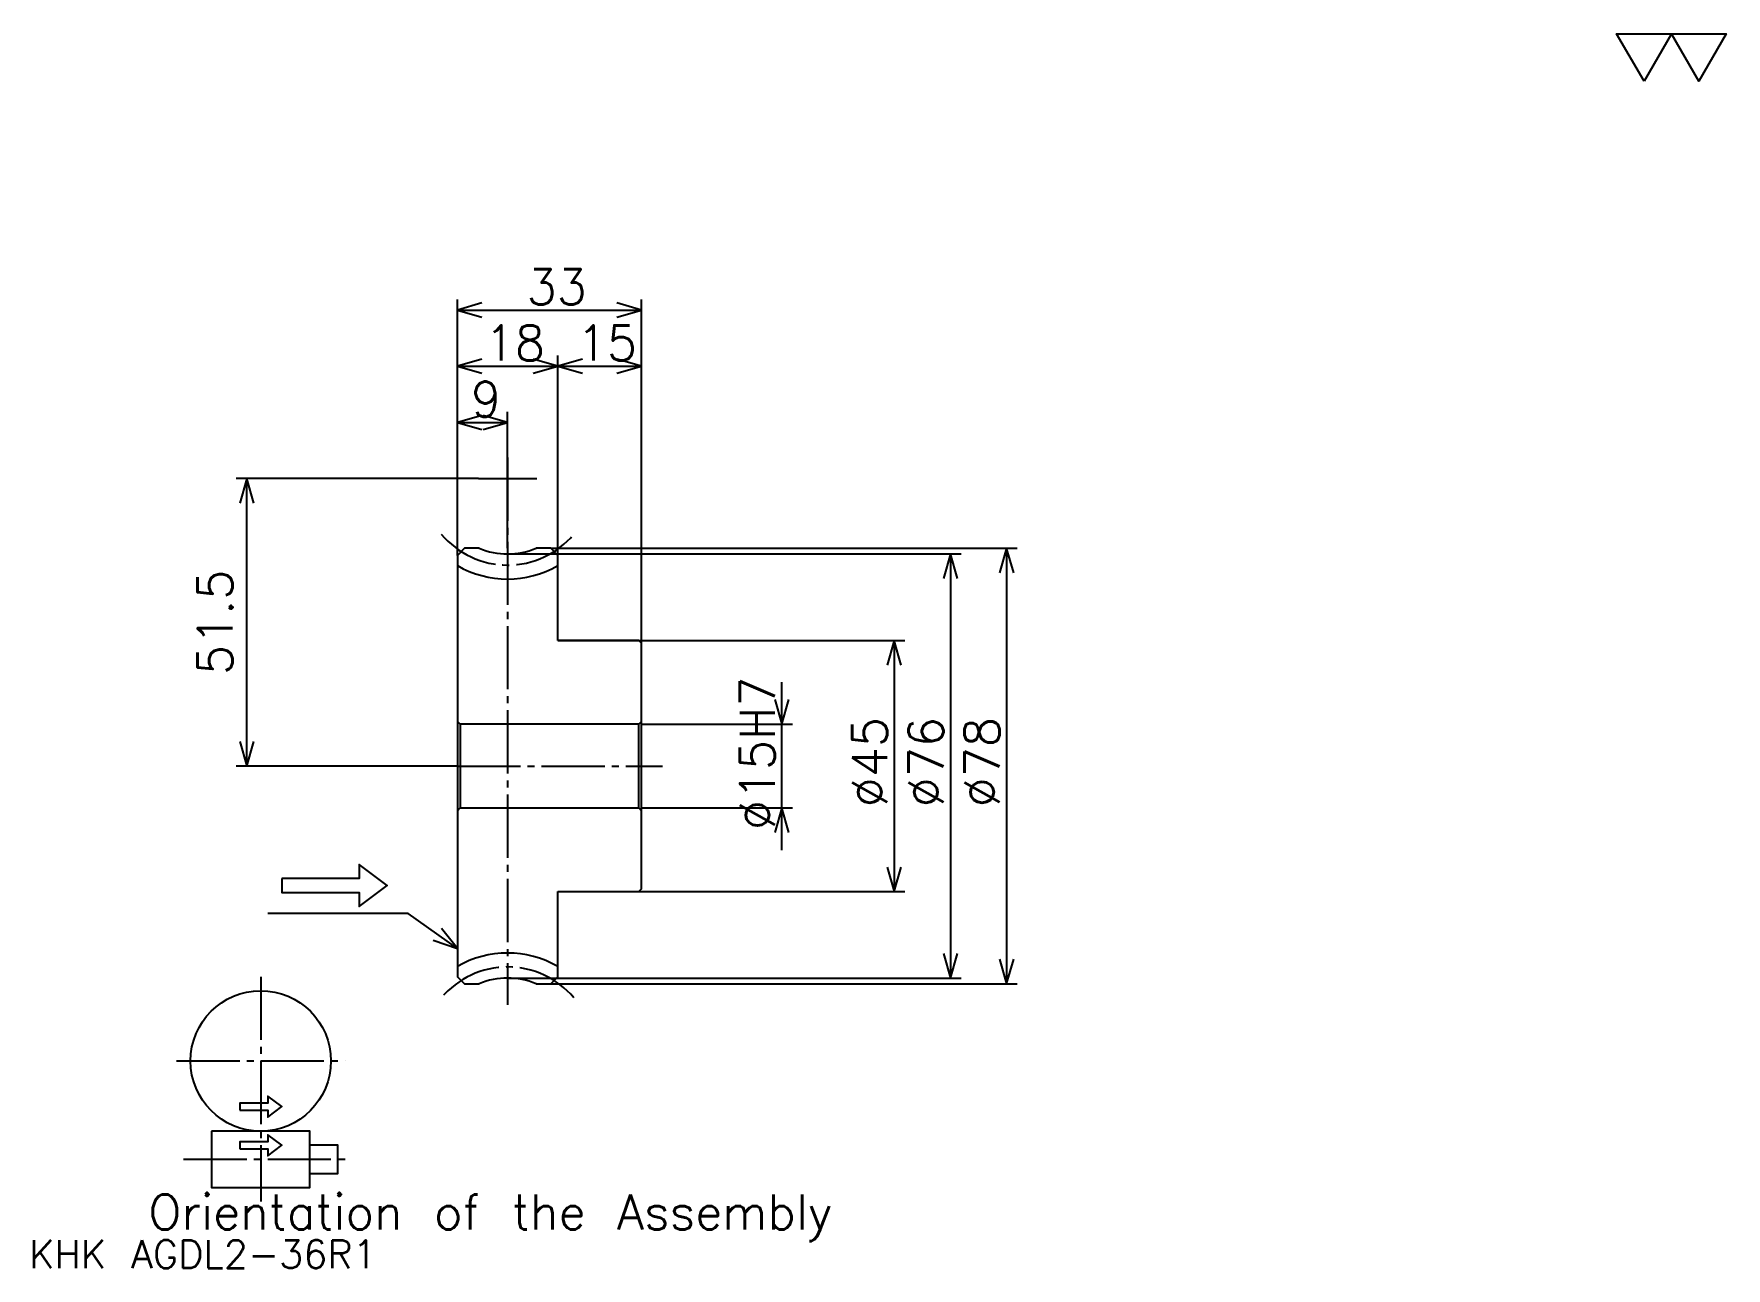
# Model space of a CAD drawing. Extents: x 13 to 317, y 14 to 235.
import ezdxf

# ---------------------------------------------------------------- set-up
doc = ezdxf.new("R2010")
doc.units = 0
doc.linetypes.add('DASHDOT', pattern=[15.096776, 11.322581, -1.258065, 1.258065, -1.258065])
doc.layers.get('0').update_dxf_attribs({"linetype": 'CONTINUOUS'})
doc.layers.add('DASHDOT', color=6, linetype='DASHDOT')
doc.styles.add('KANJI', font='TXT', dxfattribs={"bigfont": 'BIGFONT'})

msp = doc.modelspace()

# ---------------------------------------------------------------- linework, layer by layer
at = {"color": 5}
for p, q in [((89.322586, 142.790329), (89.322586, 187.370972)), ((89.322586, 185.483887), (122.322586, 185.483887)), ((122.322586, 142.790329), (122.322586, 187.370972)), ((107.322586, 142.790329), (107.322586, 177.306458)), ((89.322586, 175.419357), (107.322586, 175.419357)), ((107.322586, 175.419357), (122.322586, 175.419357)), ((98.322586, 142.790329), (98.322586, 167.241943)), ((89.322586, 165.354843), (98.322586, 165.354843)), ((93.096779, 155.290329), (49.693554, 155.290329)), ((51.58065, 103.790329), (51.58065, 155.290329)), ((89.322586, 141.532257), (89.322586, 142.790329)), ((106.064522, 142.790329), (122.322586, 142.790329)), ((107.322586, 141.532257), (107.322586, 142.790329)), ((122.322586, 142.790329), (189.629044, 142.790329)), ((122.322586, 125.790329), (122.322586, 142.790329)), ((187.741943, 142.790329), (187.741943, 64.790329)), ((98.322586, 141.790329), (122.322586, 141.790329)), ((122.322586, 141.790329), (179.564529, 141.790329)), ((177.677429, 141.790329), (177.677429, 65.790329)), ((107.322586, 126.290329), (122.322586, 126.290329)), ((122.322586, 126.290329), (169.5, 126.290329)), ((167.612915, 126.290329), (167.612915, 81.290329)), ((147.483887, 88.741943), (147.483887, 118.838715)), ((122.322586, 111.290329), (149.370972, 111.290329)), ((89.322586, 103.790329), (49.693554, 103.790329)), ((122.322586, 96.290329), (149.370972, 96.290329)), ((107.322586, 81.290329), (122.322586, 81.290329)), ((122.322586, 81.290329), (169.5, 81.290329)), ((98.322586, 65.790329), (122.322586, 65.790329)), ((106.064522, 64.790329), (122.322586, 64.790329)), ((122.322586, 65.790329), (179.564529, 65.790329)), ((122.322586, 64.790329), (189.629044, 64.790329))]:
    msp.add_line(p, q, dxfattribs=at)
at = {"color": 4}
for p, q in [((122.322586, 111.790329), (121.822586, 111.290329)), ((89.322586, 95.790329), (89.822586, 96.290329)), ((122.322586, 95.790329), (121.822586, 96.290329))]:
    msp.add_line(p, q, dxfattribs=at)
at = {"color": 7}
msp.add_lwpolyline([(301.935486, 226.451614), (297.029022, 234.956131), (316.654846, 234.956131), (311.748383, 226.451614), (306.841949, 234.956131), (301.935486, 226.451614)], dxfattribs=at)
at = {"color": 5}
for points in [[(93.725815, 186.741943), (89.322586, 185.483887), (93.725815, 184.225815)], [(117.919357, 184.225815), (122.322586, 185.483887), (117.919357, 186.741943)], [(93.725815, 176.677429), (89.322586, 175.419357), (93.725815, 174.161285)], [(102.919357, 174.161285), (107.322586, 175.419357), (102.919357, 176.677429)], [(111.725815, 176.677429), (107.322586, 175.419357), (111.725815, 174.161285)], [(117.919357, 174.161285), (122.322586, 175.419357), (117.919357, 176.677429)], [(93.725815, 166.612915), (89.322586, 165.354843), (93.725815, 164.096771)], [(93.919357, 164.096771), (98.322586, 165.354843), (93.919357, 166.612915)], [(52.838715, 150.8871), (51.58065, 155.290329), (50.322586, 150.8871)], [(189, 138.3871), (187.741943, 142.790329), (186.483887, 138.3871)], [(178.935486, 137.3871), (177.677429, 141.790329), (176.419373, 137.3871)], [(168.870972, 121.8871), (167.612915, 126.290329), (166.354843, 121.8871)], [(146.225815, 115.693558), (147.483887, 111.290329), (148.741943, 115.693558)], [(50.322586, 108.193558), (51.58065, 103.790329), (52.838715, 108.193558)], [(148.741943, 91.8871), (147.483887, 96.290329), (146.225815, 91.8871)], [(57.870972, 83.661301), (57.870972, 81.145172), (71.709686, 81.145172), (71.709686, 78.629036), (76.741943, 82.403229), (71.709686, 86.177429), (71.709686, 83.661301), (57.870972, 83.661301)], [(166.354843, 85.693558), (167.612915, 81.290329), (168.870972, 85.693558)], [(89.322586, 71.08065), (80.516136, 77.370972), (55.354843, 77.370972)], [(85.008301, 72.616241), (89.322586, 71.08065), (86.470772, 74.663704)], [(176.419373, 70.193558), (177.677429, 65.790329), (178.935486, 70.193558)], [(186.483887, 69.193558), (187.741943, 64.790329), (189, 69.193558)], [(50.322586, 42.145168), (55.354843, 42.145168), (55.354843, 40.887104), (57.870972, 42.7742), (55.354843, 44.661297), (55.354843, 43.403233), (50.322586, 43.403233), (50.322586, 42.145168)], [(45.290329, 38.370972), (45.290329, 28.306458), (62.903229, 28.306458), (62.903229, 38.370972), (45.290329, 38.370972)], [(50.322586, 35.225815), (55.354843, 35.225815), (55.354843, 33.967751), (57.870972, 35.854843), (55.354843, 37.741943), (55.354843, 36.483879), (50.322586, 36.483879), (50.322586, 35.225815)], [(62.903229, 30.822586), (67.935486, 30.822586), (67.935486, 35.854843), (62.903229, 35.854843)]]:
    msp.add_lwpolyline(points, dxfattribs=at)
at = {"color": 4}
for points in [[(93.223564, 142.790329), (90.58065, 142.790329), (89.322586, 141.532257), (89.322586, 95.790329)], [(107.322586, 126.290329), (107.322586, 141.532257), (106.064522, 142.790329), (103.421608, 142.790329)], [(107.322586, 81.290329), (121.822586, 81.290329), (122.322586, 81.790329), (122.322586, 125.790329), (121.822586, 126.290329), (107.322586, 126.290329)], [(89.322586, 111.790329), (89.822586, 111.290329), (89.822586, 96.290329), (121.822586, 96.290329), (121.822586, 111.290329), (89.822586, 111.290329)], [(89.322586, 95.790329), (89.322586, 66.048393), (90.58065, 64.790329), (93.223564, 64.790329)], [(103.421608, 64.790329), (106.064522, 64.790329), (107.322586, 66.048393), (107.322586, 81.290329)]]:
    msp.add_lwpolyline(points, dxfattribs=at)
at = {"color": 5}
msp.add_circle((54.096779, 50.951618), 12.580645, dxfattribs=at)
at = {"color": 4}
for centre, radius, start, end in [((98.322586, 155.290329), 13.5, 247.80839416, 292.19160389), ((98.322586, 155.290329), 18, 240.00000297, 299.99999703), ((98.322586, 52.290329), 18, 60.00000297, 119.99999703), ((98.322586, 52.290329), 13.5, 67.80839611, 112.19160584)]:
    msp.add_arc(centre, radius, start, end, dxfattribs=at)
at = {"layer": 'DASHDOT', "color": 7}
for p, q in [((98.322586, 159.064514), (98.322586, 61.016136)), ((93.096779, 155.290329), (103.548393, 155.290329)), ((89.322586, 103.790329), (126.096779, 103.790329)), ((54.096779, 66.048393), (54.096779, 25.790329)), ((39.000004, 50.951618), (69.193558, 50.951618)), ((40.258068, 33.338715), (70.451614, 33.338715))]:
    msp.add_line(p, q, dxfattribs=at)
for centre, start, end in [((98.322586, 155.290329), 219.99999848, 320.00000352), ((98.322586, 52.290329), 39.99999648, 140.00000152)]:
    msp.add_arc(centre, 15.5, start, end, dxfattribs=at)

# ---------------------------------------------------------------- texts
at = {"color": 7, "style": 'KANJI'}
for s, height, p in [('33', 6.290323, (101.733879, 186.490326)), ('18', 6.290323, (94.233879, 176.425812)), ('15', 6.290323, (110.733879, 176.425812)), ('9', 6.290323, (91.778229, 166.361298)), ('Orientation of the Assembly', 6.290323, (33.967747, 20.758072)), ('KHK AGDL2-36R1', 5.032258, (12.580646, 13.83871))]:
    msp.add_text(s, height=height, dxfattribs=at).set_placement(p)
for s, p in [('51.5', (49.064522, 120.104843)), ('%%c15H7', (146.225815, 92.310486)), ('%%c45', (166.354843, 96.3992)), ('%%c76', (176.419373, 96.3992)), ('%%c78', (186.483887, 96.3992))]:
    msp.add_text(s, height=6.290323, rotation=90, dxfattribs=at).set_placement(p)

doc.saveas('drawing.dxf')
